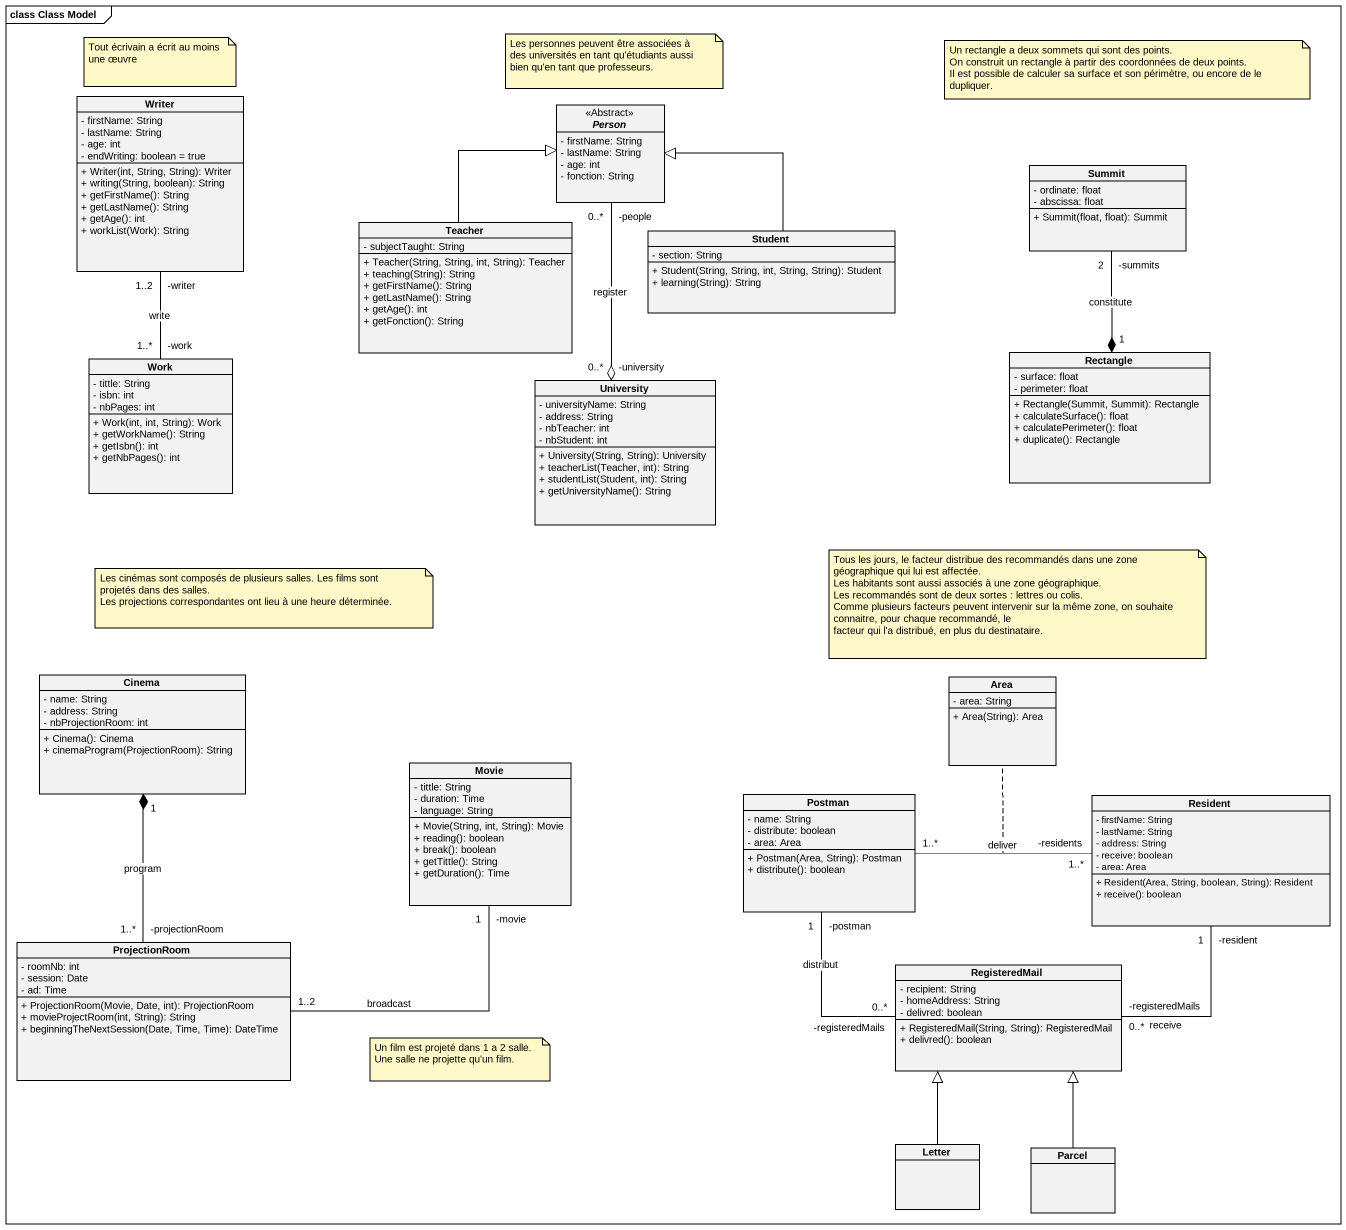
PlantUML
@startuml
mainframe class Class Model
hide circle
hide empty members
skinparam classAttributeIconSize 0
class Writer {
  - firstName: String
  - lastName: String
  - age: int
  - endWriting: boolean = true
  + Writer(int, String, String): Writer
  + writing(String, boolean): String
  + getFirstName(): String
  + getLastName(): String
  + getAge(): int
  + workList(Work): String
}
abstract class "Person" as Person_ <<Abstract>> {
  - firstName: String
  - lastName: String
  - age: int
  - fonction: String
}
class Summit {
  - ordinate: float
  - abscissa: float
  + Summit(float, float): Summit
}
class Teacher {
  - subjectTaught: String
  + Teacher(String, String, int, String): Teacher
  + teaching(String): String
  + getFirstName(): String
  + getLastName(): String
  + getAge(): int
  + getFonction(): String
}
class Student {
  - section: String
  + Student(String, String, int, String, String): Student
  + learning(String): String
}
class Work {
  - tittle: String
  - isbn: int
  - nbPages: int
  + Work(int, int, String): Work
  + getWorkName(): String
  + getIsbn(): int
  + getNbPages(): int
}
class "Rectangle" as Rectangle_ {
  - surface: float
  - perimeter: float
  + Rectangle(Summit, Summit): Rectangle
  + calculateSurface(): float
  + calculatePerimeter(): float
  + duplicate(): Rectangle
}
class University {
  - universityName: String
  - address: String
  - nbTeacher: int
  - nbStudent: int
  + University(String, String): University
  + teacherList(Teacher, int): String
  + studentList(Student, int): String
  + getUniversityName(): String
}
class Cinema {
  - name: String
  - address: String
  - nbProjectionRoom: int
  + Cinema(): Cinema
  + cinemaProgram(ProjectionRoom): String
}
class Area {
  - area: String
  + Area(String): Area
}
class Movie {
  - tittle: String
  - duration: Time
  - language: String
  + Movie(String, int, String): Movie
  + reading(): boolean
  + break(): boolean
  + getTittle(): String
  + getDuration(): Time
}
class Postman {
  - name: String
  - distribute: boolean
  - area: Area
  + Postman(Area, String): Postman
  + distribute(): boolean
}
class Resident {
  - firstName: String
  - lastName: String
  - address: String
  - receive: boolean
  - area: Area
  + Resident(Area, String, boolean, String): Resident
  + receive(): boolean
}
class ProjectionRoom {
  - roomNb: int
  - session: Date
  - ad: Time
  + ProjectionRoom(Movie, Date, int): ProjectionRoom
  + movieProjectRoom(int, String): String
  + beginningTheNextSession(Date, Time, Time): DateTime
}
class RegisteredMail {
  - recipient: String
  - homeAddress: String
  - delivred: boolean
  + RegisteredMail(String, String): RegisteredMail
  + delivred(): boolean
}
class Letter
class Parcel
Writer "-writer\n1..2" -- "-work\n1..*" Work : write
Person_ "-people\n0..*" --o "-university\n0..*" University : register
Summit "-summits\n2" --* "1" Rectangle_ : constitute
Teacher -up-|> Person_
Student -up-|> Person_
Movie "-movie\n1" -left- "1..2" ProjectionRoom : broadcast
Postman "1..*" -right- "-residents\n1..*" Resident : deliver
(Postman, Resident) .. Area
ProjectionRoom "-projectionRoom\n1..*" -up-* "1" Cinema : program
RegisteredMail "-registeredMails\n0..*" -up- "-postman\n1" Postman : distribut
RegisteredMail "-registeredMails\n0..*" -up- "-resident\n1" Resident : receive
Letter -up-|> RegisteredMail
Parcel -up-|> RegisteredMail
note as N1
  Les personnes peuvent être associées à des universités en tant qu'étudiants aussi bien qu'en tant que professeurs.
end note
note as N2
  Tout écrivain a écrit au moins une œuvre
end note
note as N3
  Un rectangle a deux sommets qui sont des points.
  On construit un rectangle à partir des coordonnées de deux points.
  Il est possible de calculer sa surface et son périmètre, ou encore de le dupliquer.
end note
note as N4
  Les cinémas sont composés de plusieurs salles. Les films sont projetés dans des salles.
  Les projections correspondantes ont lieu à une heure déterminée.
end note
note as N5
  Tous les jours, le facteur distribue des recommandés dans une zone géographique qui lui est affectée.
  Les habitants sont aussi associés à une zone géographique.
  Les recommandés sont de deux sortes : lettres ou colis.
  Comme plusieurs facteurs peuvent intervenir sur la même zone, on souhaite connaitre, pour chaque recommandé, le
  facteur qui l'a distribué, en plus du destinataire.
end note
note as N6
  Un film est projeté dans 1 a 2 salle.
  Une salle ne projette qu'un film.
end note
@enduml
